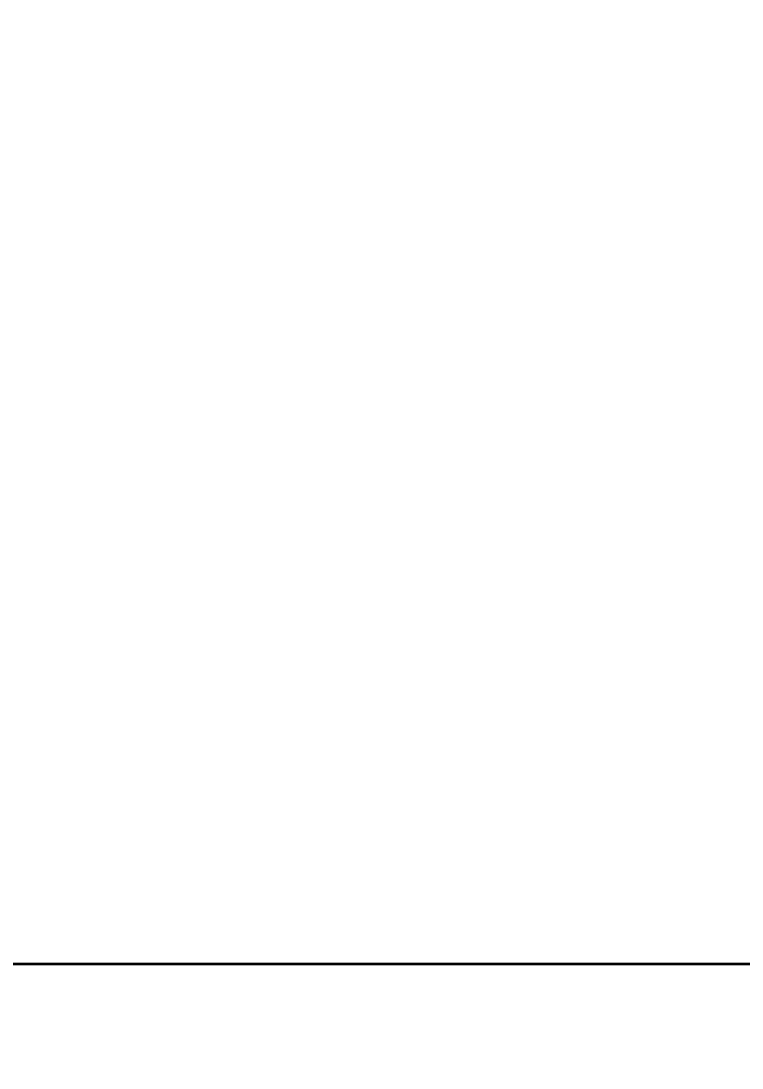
# Model space of a CAD drawing. Header units: metres. Extents: x 0 to 298, y 0 to 162.
# Drawn here: x 196.528947 to 196.531619, y 104.816817 to 104.820697 of the extents above; entities that cross this region are included whole.
import ezdxf

# ---------------------------------------------------------------- set-up
doc = ezdxf.new("R2010")
doc.units = ezdxf.units.M
doc.header["$MEASUREMENT"] = 0
doc.layers.add('BLK_1_FLR_0_STAIR_1_FLIGHT_1', color=4, linetype='Continuous', lineweight=30)
doc.layers.add('BLK_1_FLR_0_STAIR_1_LANDING_1', color=4, linetype='Continuous', lineweight=30)
doc.styles.get("Standard").update_dxf_attribs({"font": 'arial.ttf', "height": 0.35})
doc.dimstyles.new('CIVIL Mt.', dxfattribs={"dimscale": 0, "dimtxt": 0.23, "dimasz": 0.15, "dimexe": 0.18, "dimexo": 0.0625, "dimgap": 0.1, "dimtad": 0, "dimzin": 0, "dimdsep": 46, "dimtxsty": 'Standard', "dimblk": 'OBLIQUE', "dimcen": 0.09, "dimse1": 1, "dimse2": 1, "dimclrd": 253, "dimclrt": 4, "dimadec": 0, "dimazin": 0, "dimtfac": 1, "dimtofl": 0, "dimtmove": 1, "dimatfit": 1, "dimfxl": 0, "dimfrac": 2, "dimtolj": 1, "dimtzin": 0, "dimarcsym": 0})

# ---------------------------------------------------------------- blocks, each defined once
blk = doc.blocks.new('_Oblique')
at = {"color": 0, "linetype": 'ByBlock', "lineweight": -2}
blk.add_line((-0.5, -0.5), (0.5, 0.5), dxfattribs=at)
blk = doc.blocks.new('*D48')
at = {"color": 253, "lineweight": -2, "ltscale": 0.25}
for p, q in [((195.8820261, 104.9470531), (196.3250683, 104.9470531)), ((197.8820261, 104.9470531), (197.4389838, 104.9470531))]:
    blk.add_line(p, q, dxfattribs=at)
at = {"layer": 'Defpoints', "color": 0, "lineweight": 35, "ltscale": 0.25}
for p in [(195.8820261, 104.9470531), (195.8820261, 104.8172033), (197.8820261, 104.8172033)]:
    blk.add_point(p, dxfattribs=at)
at = {"color": 253, "lineweight": -2, "ltscale": 0.25, "xscale": 0.15, "yscale": 0.15, "zscale": 0.15, "rotation": 180}
blk.add_blockref('_Oblique', (195.8820261, 104.9470531), dxfattribs=at)
at = {"color": 253, "lineweight": -2, "ltscale": 0.25, "xscale": 0.15, "yscale": 0.15, "zscale": 0.15}
blk.add_blockref('_Oblique', (197.8820261, 104.9470531), dxfattribs=at)
at = {"color": 4, "ltscale": 0.25, "insert": (196.8820261, 104.9470531), "char_height": 0.35, "attachment_point": 5}
blk.add_mtext('\\A1;2.00', dxfattribs=at)

msp = doc.modelspace()

# ---------------------------------------------------------------- linework, layer by layer
at = {"ltscale": 0.25}
msp.add_line((195.8820261, 104.8172033), (199.9820261, 104.8172033), dxfattribs=at)
at = {"lineweight": 35}
msp.add_line((195.8822399, 104.8172033), (199.9823811, 104.8172033), dxfattribs=at)
at = {"layer": 'BLK_1_FLR_0_STAIR_1_FLIGHT_1', "color": 7}
msp.add_line((195.8822399, 104.8172033), (197.8822401, 104.8172033), dxfattribs=at)
msp.add_lwpolyline([(197.8822394, 101.5172032), (197.8822401, 104.8172033), (195.8822399, 104.8172033), (195.8822392, 101.5172032)], close=True, dxfattribs=at)
at = {"layer": 'BLK_1_FLR_0_STAIR_1_LANDING_1', "color": 7}
msp.add_lwpolyline([(195.8822399, 106.8172033), (195.8822399, 104.8172033), (199.9822399, 104.8172033), (199.9822399, 106.8172033)], close=True, dxfattribs=at)

# ---------------------------------------------------------------- dimensions: what is measured, and where the dimension line sits
at = {"ltscale": 0.25}
dim = msp.add_aligned_dim(p1=(197.8820261, 104.8172033), p2=(195.8820261, 104.8172033), distance=-0.1298498, dimstyle='CIVIL Mt.', override={"dimscale": 1}, dxfattribs=at)
dim.commit()
dim.dimension.update_dxf_attribs({"geometry": '*D48', "text_midpoint": (196.8820261, 104.9470531)})

doc.saveas('drawing.dxf')
